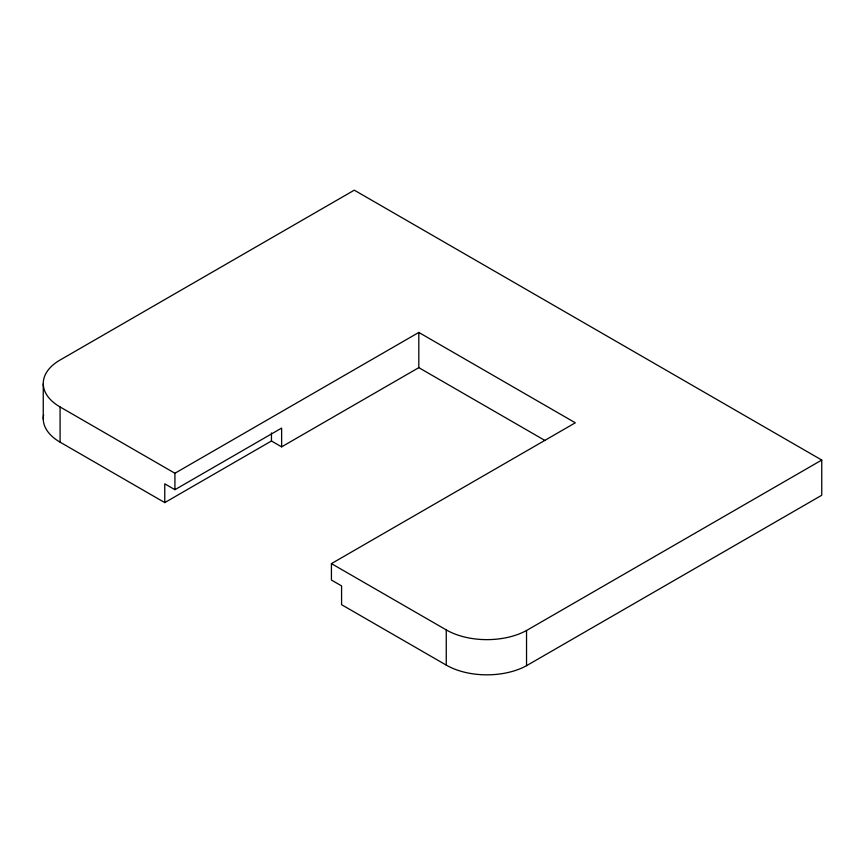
<?xml version="1.0" encoding="UTF-8"?>
<svg xmlns="http://www.w3.org/2000/svg" width="865" height="865" viewBox="0 0 865 865"><rect width="100%" height="100%" fill="white"/><g stroke="black" fill="none" stroke-linecap="round" stroke-linejoin="round"><path stroke-width="1.3" d="M60.085 406.961L174.925 473.252L418.811 332.441L575.312 422.801L331.425 563.612L331.425 580.037L341.578 585.908L341.578 604.678L446.254 665.109A57.501 33.205 0 0 0 526.536 665.693L821.75 495.256L821.75 460.05L354.282 190.17L59.069 360.608A57.501 33.205 0 0 0 60.085 406.961L60.085 442.156L164.761 502.597L271.459 440.988L281.622 446.859L418.811 367.647L544.95 440.469M164.761 502.597L164.761 483.816L174.925 489.687L281.622 428.078L281.622 446.859M331.425 563.612L446.254 629.904A57.501 33.205 0 0 0 526.536 630.499L821.75 460.05M526.536 630.499L526.536 665.693M446.254 629.904L446.254 665.109M418.811 332.441L418.811 367.647M271.459 432.943L271.459 440.988M174.925 473.252L174.925 489.687M43.25 383.898L43.25 419.103M60.085 442.156A57.501 33.205 0 0 1 43.628 414.832"/></g></svg>
